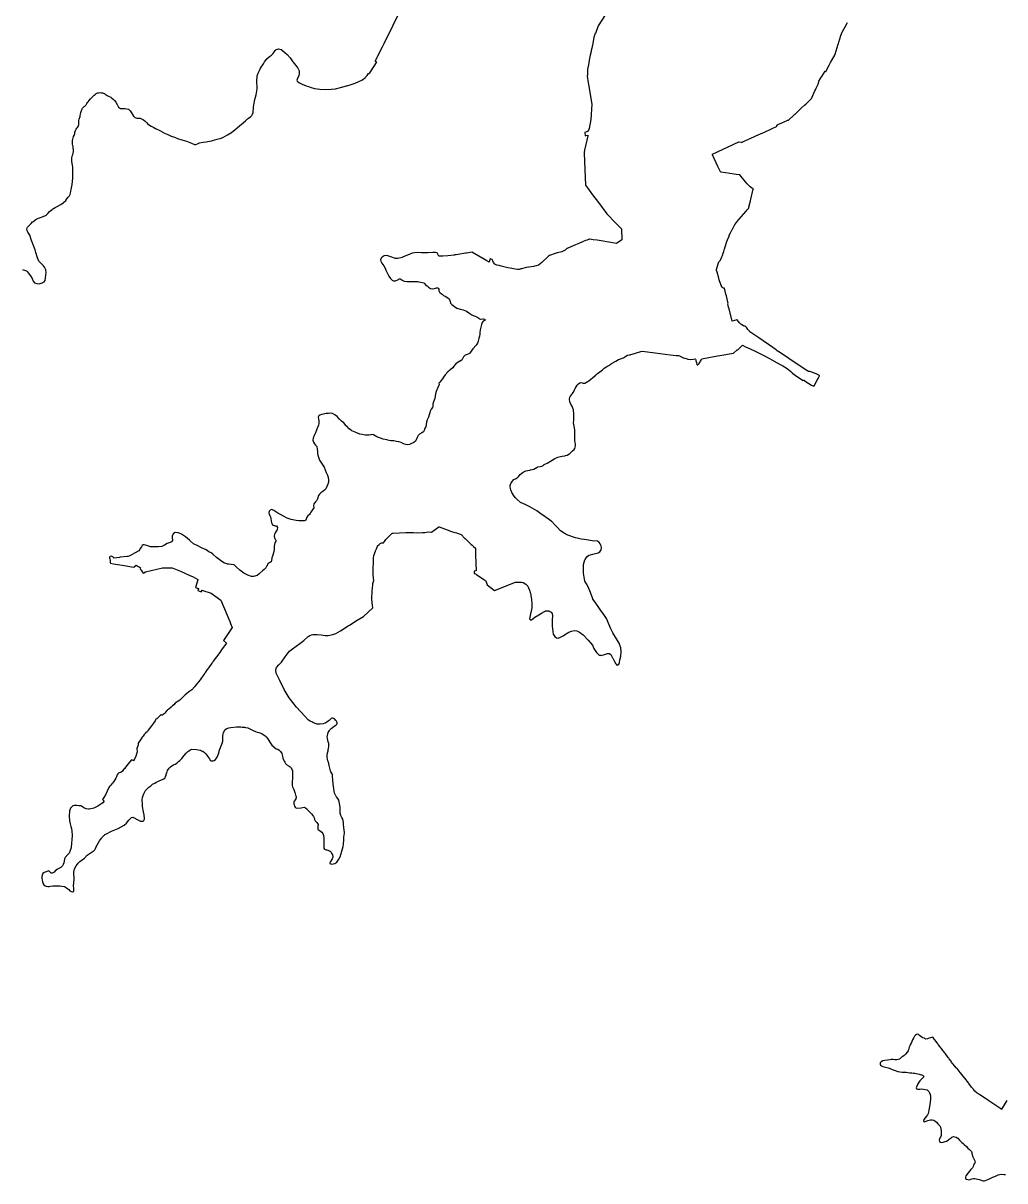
# Model space of a CAD drawing. Header units: inches. Extents: x 1341578 to 1502124, y 557203 to 748561.
# Drawn here: x 1475694 to 1479017, y 592799 to 596717 of the extents above; entities that cross this region are included whole.
import ezdxf

# ---------------------------------------------------------------- set-up
doc = ezdxf.new("R2010")
doc.units = ezdxf.units.IN
doc.header["$MEASUREMENT"] = 0
doc.layers.add('Zipcode', color=7, linetype='Continuous')

msp = doc.modelspace()

# ---------------------------------------------------------------- linework, layer by layer
at = {"layer": 'Zipcode'}
for points in [[(1475692.2, 595883.1), (1475694.6, 595882.5), (1475698.6, 595881.5), (1475701.8, 595880.3), (1475705.2, 595878.4), (1475707.4, 595876.4), (1475711.7, 595871.9), (1475719, 595861.5), (1475724.5, 595852.9), (1475728.6, 595843.8), (1475733, 595838.3), (1475740.6, 595835.7), (1475748.8, 595835), (1475759, 595837.9), (1475765.2, 595841.3), (1475768.8, 595846.1), (1475771.8, 595872.7), (1475770.4, 595881.8), (1475766, 595891.1), (1475762.9, 595895.8), (1475753, 595906.1), (1475747, 595912.1), (1475742.7, 595922.3), (1475737.5, 595941.4), (1475735.2, 595950), (1475722.2, 595981.1), (1475717.3, 595999.3), (1475709.9, 596010), (1475707.5, 596015.2), (1475706.7, 596020.3), (1475707.9, 596024.1), (1475709.1, 596026.7), (1475715.1, 596032.7), (1475721.5, 596039.4), (1475725.8, 596044.5), (1475726.7, 596045.1), (1475737.2, 596052.4), (1475740.8, 596054.3), (1475746.4, 596057), (1475749.6, 596058.5), (1475752.9, 596059.8), (1475758, 596061.6), (1475762.4, 596062.5), (1475769.7, 596065.9), (1475773.4, 596068.7), (1475778, 596073.1), (1475783.8, 596079.6), (1475787.5, 596082.6), (1475792, 596086.3), (1475794.8, 596088.6), (1475795.3, 596089.1), (1475796.7, 596090.2), (1475802.6, 596093.5), (1475807.2, 596096), (1475821.9, 596103.8), (1475829.2, 596109.2), (1475838.2, 596117.3), (1475842.5, 596122.4), (1475847.1, 596127.8), (1475850.4, 596132.1), (1475850.8, 596132.7), (1475853.1, 596137.4), (1475853.2, 596137.6), (1475853.3, 596137.9), (1475855.7, 596147.8), (1475856.1, 596149.9), (1475857, 596154), (1475859.9, 596171), (1475861.9, 596192.5), (1475862.4, 596200.4), (1475862.4, 596200.9), (1475862.3, 596205.6), (1475862.1, 596209.2), (1475862.4, 596222.7), (1475862.5, 596227.9), (1475862.6, 596230.2), (1475861.4, 596237), (1475859.2, 596249.1), (1475858.8, 596253), (1475858.8, 596256.5), (1475859.1, 596261.3), (1475859.7, 596265.3), (1475861.3, 596269.8), (1475862.4, 596272.9), (1475863.6, 596277.3), (1475864.3, 596282.5), (1475864.6, 596287.5), (1475863.7, 596294.7), (1475863, 596298.4), (1475862, 596303.3), (1475861.6, 596307.7), (1475861.7, 596312.2), (1475861.7, 596319.5), (1475863.5, 596328.8), (1475865, 596333), (1475866.7, 596336.9), (1475868.2, 596340.2), (1475869.1, 596343.9), (1475869.5, 596348.1), (1475871, 596353.5), (1475873.2, 596357.8), (1475875.8, 596361.3), (1475878.2, 596364.2), (1475880.1, 596367), (1475881.6, 596370.3), (1475882.3, 596373.5), (1475882.3, 596377.4), (1475882.2, 596380.4), (1475882.6, 596384.2), (1475882.9, 596388.1), (1475883.8, 596392.2), (1475886.9, 596400.9), (1475887.6, 596403.7), (1475888.3, 596409.8), (1475889.1, 596414.2), (1475890, 596418), (1475891.3, 596421.5), (1475892.5, 596424.1), (1475893.7, 596426.6), (1475895.6, 596429), (1475897.6, 596431.6), (1475900.5, 596434.5), (1475903.1, 596436.5), (1475905, 596437.9), (1475906.6, 596439.3), (1475907.6, 596441.3), (1475908.5, 596443.2), (1475909.8, 596445.7), (1475911.7, 596448.5), (1475913.8, 596451), (1475917.3, 596455.2), (1475922.1, 596460.9), (1475931.1, 596470.5), (1475934.9, 596473.3), (1475938.1, 596476.1), (1475941.1, 596478.5), (1475944, 596480.3), (1475946.5, 596481.1), (1475950.5, 596481.7), (1475954.9, 596481.9), (1475959.2, 596481.6), (1475962.4, 596480.8), (1475969, 596478.6), (1475972.3, 596476.8), (1475974.9, 596474.7), (1475978.1, 596472.2), (1475985.1, 596468.6), (1475990.4, 596466.7), (1475994.8, 596462.9), (1475999.2, 596459.6), (1476003.8, 596455.4), (1476007.5, 596449.2), (1476012.7, 596442.2), (1476017.3, 596433), (1476020.1, 596430.5), (1476023.3, 596428.6), (1476028.5, 596428), (1476038.1, 596427.7), (1476045, 596427), (1476050.8, 596425.7), (1476056.1, 596420.2), (1476060.6, 596413.7), (1476064, 596407.5), (1476068.2, 596401.8), (1476072.4, 596397.8), (1476079.2, 596396), (1476083.7, 596395.8), (1476089.9, 596395), (1476101, 596389.8), (1476107.4, 596385), (1476112.4, 596379.3), (1476116, 596375.6), (1476118.5, 596373.6), (1476127.4, 596368), (1476136.2, 596363.8), (1476142.6, 596360.3), (1476157.3, 596353.3), (1476172.3, 596345), (1476183.7, 596340.5), (1476195.7, 596335), (1476206.4, 596331), (1476216.3, 596327.2), (1476231.5, 596322.2), (1476247.3, 596317.9), (1476263.9, 596311.3), (1476274.5, 596306.3), (1476278.8, 596306.6), (1476284, 596309), (1476286.2, 596310.2), (1476290.7, 596311.7), (1476303.7, 596313.9), (1476314.2, 596315.7), (1476324.7, 596317.6), (1476332.3, 596318.9), (1476335.3, 596319.7), (1476350.4, 596323.9), (1476360.6, 596327.1), (1476370.4, 596330), (1476386.4, 596338.8), (1476399.7, 596347.4), (1476411.4, 596357.3), (1476426.4, 596370), (1476439.3, 596379.9), (1476447.5, 596387.7), (1476454, 596393.8), (1476456.4, 596395.5), (1476464.5, 596401.2), (1476468.1, 596404.9), (1476470.6, 596408.9), (1476472.5, 596415), (1476473, 596420.2), (1476473.3, 596426.9), (1476473.5, 596428.5), (1476474, 596433.1), (1476476.8, 596453.4), (1476478.2, 596458.4), (1476483, 596474.6), (1476486, 596495.1), (1476485.9, 596498.9), (1476485.2, 596519.6), (1476485.8, 596538.3), (1476489.5, 596548.1), (1476493.6, 596556.7), (1476497.4, 596564.9), (1476507.5, 596579.7), (1476511, 596586.1), (1476519.1, 596596.7), (1476528.5, 596604.1), (1476535.2, 596608.5), (1476540, 596613.9), (1476545, 596621.3), (1476547.4, 596624.3), (1476550.9, 596627.7), (1476551.5, 596627.9), (1476558.3, 596629.7), (1476559, 596629.7), (1476562.8, 596629.6), (1476567.5, 596627.8), (1476571.9, 596624.4), (1476587.5, 596611.2), (1476598, 596599.4), (1476605.2, 596589.5), (1476612, 596580.5), (1476617.4, 596573.6), (1476623.5, 596565.2), (1476627.9, 596555.9), (1476628.7, 596550.7), (1476628.7, 596546), (1476626.9, 596539.9), (1476622.9, 596530), (1476620.8, 596523.8), (1476621.6, 596520.8), (1476624.1, 596518.6), (1476629, 596515.3), (1476634.3, 596512.7), (1476639.1, 596510.4), (1476652.6, 596505.1), (1476659.6, 596502.4), (1476665.7, 596500), (1476679.8, 596495.7), (1476698.6, 596493.7), (1476717.2, 596493.1), (1476736.8, 596493.5), (1476751.6, 596495.3), (1476768.4, 596498.9), (1476788.6, 596505), (1476790.3, 596505.5), (1476800.6, 596508.5), (1476808.2, 596510.8), (1476818.3, 596513.8), (1476830.9, 596519.6), (1476840.6, 596524.2), (1476852.8, 596533.4), (1476853.4, 596534.3), (1476858.1, 596540.2), (1476862.3, 596545.2), (1476868, 596549.1), (1476872.3, 596555.5), (1476890.5, 596584.5), (1476890.8, 596585.1), (1476886.7, 596587.7), (1476886.1, 596588.1), (1476910.4, 596637.2), (1476915.9, 596648.5), (1476977.2, 596772.4)], [(1477665.5, 596746.1), (1477640.1, 596708), (1477631.3, 596682.5), (1477629.6, 596682.1), (1477628.9, 596679.2), (1477626.2, 596669.2), (1477622.3, 596648.6), (1477620, 596638.6), (1477618.6, 596632.5), (1477617, 596624.6), (1477616.2, 596621.1), (1477613.1, 596608.6), (1477610.4, 596592.2), (1477607.5, 596576.5), (1477604.9, 596561.9), (1477604.2, 596550.2), (1477604.4, 596543.7), (1477604.4, 596541.2), (1477604.4, 596541.1), (1477602.8, 596537.7), (1477606.9, 596515.3), (1477607.7, 596511.1), (1477618.4, 596448.5), (1477619.3, 596443), (1477616.1, 596391.5), (1477609.5, 596360.6), (1477607.6, 596355), (1477604, 596350.7), (1477602.6, 596349.6), (1477602.1, 596349.2), (1477601.3, 596348.9), (1477595.7, 596347.1), (1477596.2, 596336.2), (1477598.3, 596336.7), (1477605.5, 596338.2), (1477605.1, 596336.3), (1477594, 596287.1), (1477593.9, 596286.3), (1477593.3, 596279.9), (1477592.9, 596276.4), (1477597.8, 596169.3), (1477603.9, 596159.5), (1477621.4, 596136.4), (1477641.2, 596110), (1477670.1, 596071.4), (1477699.7, 596040.4), (1477719.1, 596020.5), (1477720.2, 595983.8), (1477702.2, 595971.3), (1477650.1, 595980.6), (1477637.2, 595982.3), (1477637, 595982.4), (1477623.4, 595984.1), (1477612.1, 595985.6), (1477610.4, 595985.8), (1477603.6, 595983.1), (1477598.1, 595981), (1477587.5, 595976.9), (1477574.7, 595971.4), (1477563.2, 595967.1), (1477547.5, 595960.1), (1477535.7, 595954.6), (1477534.6, 595954.1), (1477528.2, 595949), (1477517.7, 595943.2), (1477502.8, 595940.1), (1477501.2, 595939.8), (1477494.7, 595937.9), (1477475.4, 595930.6), (1477472, 595928), (1477449.8, 595907.3), (1477438.8, 595898.4), (1477430.4, 595896.1), (1477425.2, 595894.7), (1477422.3, 595893.9), (1477396.2, 595889.6), (1477381.2, 595886.1), (1477379.2, 595885.7), (1477376.5, 595884.3), (1477373.6, 595883.6), (1477367.5, 595883.6), (1477359.5, 595884.2), (1477342.9, 595887.6), (1477334.7, 595889.3), (1477321.5, 595891.9), (1477312, 595894.1), (1477305.3, 595897.2), (1477297, 595898.5), (1477291, 595901.9), (1477286.6, 595907.2), (1477283.8, 595913), (1477281.9, 595917), (1477281.9, 595917), (1477276, 595919.4), (1477274.8, 595919.9), (1477271.4, 595909.3), (1477271.1, 595908.1), (1477263.6, 595912.5), (1477257.6, 595916.1), (1477215.5, 595940.9), (1477214.3, 595941.7), (1477195.2, 595938.8), (1477191, 595938.2), (1477159.9, 595933.5), (1477154.2, 595932.6), (1477153, 595932.4), (1477132.1, 595929.1), (1477115.1, 595928.4), (1477101.7, 595928.7), (1477101.3, 595928.7), (1477098, 595934.7), (1477095.3, 595939.6), (1477089.3, 595940.8), (1477080.3, 595941.2), (1477063.6, 595940), (1477053.9, 595939.5), (1477042.5, 595939.4), (1477028.2, 595940.4), (1477018.7, 595939.9), (1477010.7, 595938.5), (1477001, 595934.5), (1476985.7, 595928.5), (1476978.6, 595924.9), (1476976.9, 595924.1), (1476962.7, 595921), (1476958.9, 595920.6), (1476954.9, 595920.2), (1476935.6, 595927.2), (1476925.6, 595931.2), (1476916.4, 595930), (1476909.8, 595925.4), (1476905.4, 595921.6), (1476903.9, 595916.2), (1476904.9, 595911.1), (1476908.5, 595905.3), (1476911.4, 595900.5), (1476914.8, 595895.6), (1476919.1, 595887.6), (1476922, 595880.8), (1476927, 595869.8), (1476932.1, 595861.1), (1476937.6, 595852.4), (1476942.7, 595847.4), (1476948.2, 595844.8), (1476954.6, 595845.3), (1476964.5, 595850), (1476964.6, 595850.1), (1476967.5, 595851.9), (1476970.8, 595851.2), (1476975.5, 595847.8), (1476976.9, 595846.8), (1476983.9, 595843.9), (1476993.8, 595842.9), (1477010.8, 595843), (1477029.2, 595842.3), (1477032.6, 595841.6), (1477039.8, 595840.2), (1477044.4, 595839.5), (1477050.3, 595838.3), (1477051.4, 595837), (1477053.4, 595834.6), (1477055.8, 595831.4), (1477061.2, 595827.5), (1477066.4, 595823.9), (1477073.4, 595818.8), (1477080.2, 595817.7), (1477086.6, 595819.4), (1477092.8, 595821.3), (1477096.5, 595820.8), (1477098.7, 595820.6), (1477098.9, 595820.6), (1477100.9, 595816.5), (1477101.2, 595814.9), (1477101.6, 595811.4), (1477103.5, 595806.1), (1477105.6, 595803.8), (1477112.1, 595800.4), (1477116.7, 595795.5), (1477124.5, 595791.9), (1477135.6, 595784.6), (1477137.3, 595781.7), (1477139, 595774.6), (1477140.6, 595769.8), (1477145.5, 595765.1), (1477153.7, 595757.8), (1477162.6, 595752.5), (1477173.5, 595749.2), (1477174.2, 595749), (1477183.7, 595746.8), (1477194.8, 595742.8), (1477205.7, 595734.6), (1477213.2, 595729.5), (1477217.5, 595727.5), (1477224.1, 595725.3), (1477230.1, 595723.1), (1477236.2, 595719.1), (1477238.5, 595716.2), (1477241.7, 595715.2), (1477243.1, 595715.4), (1477250.5, 595716.7), (1477252.1, 595716.4), (1477256.9, 595715.2), (1477258.2, 595712.7), (1477257.5, 595711.6), (1477251.4, 595707.9), (1477247.9, 595703.6), (1477245, 595697), (1477242.8, 595687.9), (1477241.1, 595679.1), (1477240, 595670.6), (1477240, 595665.3), (1477240, 595663.9), (1477238.6, 595658), (1477237.3, 595654), (1477236.3, 595650.7), (1477236.1, 595650.3), (1477233.9, 595641.1), (1477232.1, 595634.3), (1477227.2, 595627.6), (1477216.3, 595614.7), (1477210.5, 595607), (1477205.6, 595600.2), (1477204.6, 595599.5), (1477202.6, 595598.1), (1477197.1, 595596.2), (1477189.8, 595593.1), (1477184.6, 595588.2), (1477181.7, 595581.2), (1477180.2, 595579.3), (1477178.5, 595576.9), (1477173.3, 595573.4), (1477172.2, 595572.6), (1477166.1, 595569.7), (1477158.6, 595563.7), (1477151.1, 595554.5), (1477150.7, 595553.9), (1477148.9, 595550.8), (1477139.9, 595543.3), (1477137, 595541), (1477131.3, 595536.6), (1477122.5, 595526.9), (1477117, 595518.8), (1477113, 595513.4), (1477108.4, 595506.9), (1477104.3, 595502.3), (1477101.4, 595498.2), (1477102, 595494.5), (1477097.2, 595483.5), (1477091.8, 595470.8), (1477090, 595462.1), (1477089.1, 595454.2), (1477087.1, 595446.4), (1477082.9, 595436), (1477080.9, 595427.3), (1477080.9, 595420.9), (1477079.7, 595416.8), (1477075.5, 595411), (1477071.3, 595404.1), (1477070.3, 595398), (1477068.4, 595391.5), (1477065.7, 595383.9), (1477061.6, 595374.3), (1477059.6, 595366.7), (1477057.9, 595358.6), (1477057.1, 595351.2), (1477053.4, 595346), (1477051.2, 595338.5), (1477048.7, 595334.4), (1477043.4, 595331), (1477035.6, 595325.7), (1477030.8, 595321.1), (1477027.6, 595314.8), (1477024.6, 595307.1), (1477021.7, 595302), (1477016.6, 595297.6), (1477008.4, 595294.1), (1477001.3, 595291.2), (1476995.5, 595290.4), (1476989.2, 595290.7), (1476982.1, 595293.6), (1476973.2, 595297.4), (1476965.9, 595300.3), (1476957.4, 595301.6), (1476948.3, 595303), (1476940.3, 595303.6), (1476933.3, 595304.8), (1476925.5, 595306.5), (1476912.9, 595309), (1476891.8, 595316.9), (1476880.2, 595323.2), (1476874, 595324.9), (1476871.3, 595324.2), (1476865, 595323), (1476859.1, 595323), (1476851.7, 595323.1), (1476841.2, 595325.3), (1476833.2, 595326.3), (1476826.4, 595328.9), (1476823.1, 595330.2), (1476806.8, 595337.1), (1476805.6, 595338), (1476802, 595340.8), (1476797.5, 595344.2), (1476789.7, 595352.7), (1476787.8, 595354.7), (1476779.1, 595363.9), (1476771.4, 595369.5), (1476764.9, 595376.5), (1476756.9, 595385.6), (1476748.9, 595391.4), (1476741.5, 595395.6), (1476734.1, 595397), (1476727.9, 595396.3), (1476719.9, 595395.7), (1476710.4, 595393.6), (1476703.6, 595392.3), (1476698.7, 595390.5), (1476695.3, 595388), (1476692.9, 595383.9), (1476693.4, 595377.1), (1476694.6, 595371.6), (1476694.8, 595363.6), (1476694, 595356.5), (1476688.6, 595343.4), (1476683.9, 595330.9), (1476678.8, 595321.2), (1476675.8, 595312.9), (1476674.8, 595305.4), (1476676.5, 595299.1), (1476680.8, 595293.6), (1476684, 595288.7), (1476687.8, 595283.8), (1476689.5, 595275.4), (1476690.5, 595267.1), (1476690.2, 595260.5), (1476691.8, 595254.9), (1476694.2, 595248.4), (1476694.5, 595245), (1476696.9, 595237.7), (1476701.9, 595231.1), (1476708.2, 595221.5), (1476713.5, 595213.9), (1476716.1, 595205.4), (1476719.5, 595196.2), (1476723.8, 595186.7), (1476726.1, 595179.2), (1476727.3, 595171.6), (1476727.8, 595163.7), (1476725.3, 595156.7), (1476721.6, 595148.4), (1476718.3, 595140.9), (1476714.1, 595136.4), (1476709, 595132.5), (1476701.5, 595126.9), (1476696.9, 595123.3), (1476694.4, 595118.5), (1476690.5, 595107.6), (1476687.3, 595100.8), (1476683.6, 595097), (1476677.6, 595089.9), (1476676.8, 595083.2), (1476678.2, 595076.2), (1476672.9, 595068.7), (1476667.4, 595061.7), (1476665.5, 595057.6), (1476662.9, 595054.4), (1476657.3, 595049.8), (1476654.6, 595044.7), (1476652.6, 595037.9), (1476650.9, 595034.8), (1476647, 595032.9), (1476642.1, 595032.4), (1476636.1, 595032.4), (1476627.3, 595032.7), (1476618.4, 595033.8), (1476601.9, 595037.2), (1476588.1, 595041.9), (1476575.1, 595048), (1476565.1, 595054.1), (1476556.7, 595058.8), (1476543.2, 595068.2), (1476536.4, 595070.5), (1476530.6, 595069.3), (1476528.3, 595066.2), (1476527.3, 595064.4), (1476525.6, 595061.1), (1476526.6, 595054.5), (1476529.3, 595050.6), (1476531.4, 595046.2), (1476532.3, 595040.2), (1476534, 595031.4), (1476536.2, 595022.5), (1476539.1, 595018.1), (1476544.6, 595016.8), (1476546.6, 595016.3), (1476551.2, 595015.4), (1476555.5, 595009.8), (1476554.4, 595003.7), (1476554.2, 595002.3), (1476550.9, 594997.4), (1476547.4, 594992.2), (1476544.7, 594987), (1476543.5, 594981.2), (1476545.1, 594975.4), (1476548.5, 594968.6), (1476549.3, 594966.9), (1476549, 594963.1), (1476548, 594961.8), (1476545.8, 594958.7), (1476544.3, 594947.3), (1476543.3, 594935.7), (1476541.3, 594924), (1476539.6, 594916.8), (1476535.9, 594907.3), (1476535.5, 594905.1), (1476534.4, 594899.8), (1476533.4, 594894.3), (1476531.4, 594892.3), (1476527.9, 594890.8), (1476527.8, 594890.7), (1476524.2, 594889.5), (1476521.5, 594886.5), (1476519.6, 594880.7), (1476519.5, 594880.5), (1476515.2, 594874), (1476510, 594867.9), (1476504, 594862.9), (1476494.5, 594854.5), (1476493.3, 594853.6), (1476491.4, 594852.2), (1476485.7, 594848), (1476474.1, 594843.9), (1476466.7, 594844.2), (1476454.4, 594849), (1476441.1, 594855.4), (1476427.4, 594865.2), (1476415.1, 594876.8), (1476412.4, 594879.2), (1476408, 594883.2), (1476398.1, 594884.5), (1476390.7, 594885.8), (1476386.5, 594886.5), (1476373.9, 594890.6), (1476362.3, 594898.7), (1476349, 594908.6), (1476335.7, 594920.3), (1476330.2, 594924), (1476322.4, 594928.2), (1476313.7, 594934.5), (1476306.3, 594937.9), (1476297.8, 594941.8), (1476284.9, 594947.7), (1476271.1, 594955), (1476260.2, 594963.8), (1476256.7, 594966.7), (1476243.9, 594978.4), (1476230.4, 594988), (1476219.5, 594992.4), (1476208.6, 594992.9), (1476202.9, 594990.3), (1476199.1, 594982.3), (1476199, 594974), (1476199.5, 594967.9), (1476199.7, 594966), (1476196.8, 594962), (1476191.4, 594959.5), (1476182, 594955.7), (1476173, 594950.1), (1476163.7, 594946.3), (1476151.9, 594944.2), (1476139.9, 594944.5), (1476135.4, 594944.7), (1476128.9, 594944.8), (1476124.9, 594945), (1476116, 594947.7), (1476108.1, 594950.1), (1476104.1, 594951.4), (1476100.3, 594951), (1476097.1, 594949.3), (1476094.7, 594944.5), (1476090.7, 594938.6), (1476088.6, 594935.3), (1476085.7, 594930.8), (1476071.2, 594923), (1476055.8, 594914.6), (1476051.4, 594912.9), (1476048.5, 594912.1), (1476047.2, 594911.7), (1476046.5, 594911.6), (1476022.2, 594909.4), (1476019.8, 594909.1), (1476001.9, 594906.8), (1475998, 594910.3), (1475997.4, 594910.9), (1475991.8, 594912.7), (1475989.1, 594912.2), (1475986.9, 594909.3), (1475986.6, 594906.6), (1475987.3, 594903.9), (1475988.6, 594899.4), (1475988.5, 594893.6), (1475988.2, 594891.8), (1475989.7, 594889.7), (1476000.3, 594886.9), (1476035.9, 594881.9), (1476068, 594875.7), (1476070.2, 594877.3), (1476076.9, 594882.3), (1476078.2, 594881.6), (1476078.8, 594881.2), (1476081.6, 594879.7), (1476087.5, 594876.2), (1476091.9, 594874), (1476089.7, 594871.1), (1476091.5, 594868.3), (1476093.5, 594865.2), (1476099.3, 594856.2), (1476100.5, 594855.9), (1476103, 594857.2), (1476107.9, 594859.7), (1476166.3, 594873.4), (1476199, 594874), (1476226.8, 594861.8), (1476256, 594849), (1476269.2, 594843.1), (1476285.7, 594834.3), (1476285.2, 594832.6), (1476277, 594807.2), (1476277.8, 594807), (1476288, 594803.5), (1476287.6, 594802.4), (1476285.3, 594797.3), (1476285.9, 594797.1), (1476296.8, 594792), (1476297, 594791.9), (1476300.5, 594797.9), (1476300.5, 594797.9), (1476302.2, 594797.4), (1476331, 594788), (1476363.4, 594764.1), (1476393.3, 594691.4), (1476395.6, 594685.7), (1476401.3, 594671.8), (1476371.8, 594627.4), (1476382.6, 594618.1), (1476368.3, 594598.9), (1476363.7, 594592.7), (1476359.9, 594587.5), (1476337.8, 594557.7), (1476334.8, 594553.6), (1476333, 594551.1), (1476322.2, 594536.2), (1476317.3, 594529.4), (1476314.8, 594525.8), (1476311, 594520.4), (1476309.9, 594518.7), (1476309, 594517.6), (1476305.5, 594512.5), (1476303.1, 594509.1), (1476295.7, 594498.3), (1476292.9, 594494.2), (1476282.1, 594480.6), (1476277.7, 594475.5), (1476273.6, 594470.7), (1476264.9, 594460.6), (1476262, 594458.1), (1476261.9, 594458), (1476257.8, 594455.6), (1476257.1, 594455.1), (1476254.6, 594453.6), (1476247.1, 594447.6), (1476242.4, 594443.2), (1476233.9, 594434.6), (1476224, 594426.1), (1476216, 594420.4), (1476209.2, 594415.1), (1476204.3, 594410.3), (1476200.1, 594406.3), (1476195.5, 594402.2), (1476187.2, 594395.5), (1476183, 594392.8), (1476181.1, 594390.7), (1476179.9, 594389.4), (1476177.6, 594386.2), (1476174.3, 594381.6), (1476172, 594379.2), (1476168.5, 594376.7), (1476166.2, 594375.3), (1476163.9, 594375.1), (1476161.6, 594375.8), (1476160, 594376.2), (1476158.7, 594375.4), (1476153.2, 594369.5), (1476151.8, 594367.6), (1476147.3, 594363.1), (1476147.1, 594362.9), (1476145.4, 594362.3), (1476143.6, 594361.4), (1476142.1, 594359.3), (1476140.5, 594356.2), (1476135.8, 594348.1), (1476128.7, 594339), (1476120.3, 594328.6), (1476118.2, 594325.8), (1476117.4, 594324.1), (1476116.9, 594322.7), (1476116.4, 594321.7), (1476114.7, 594319.5), (1476108.5, 594314.4), (1476104.9, 594310.1), (1476104.2, 594309.2), (1476100.3, 594304.1), (1476097.5, 594300.5), (1476091.9, 594291.2), (1476086.2, 594283.2), (1476083.9, 594279.7), (1476083.4, 594276), (1476083.2, 594273.2), (1476082.4, 594271), (1476081, 594268.3), (1476079.3, 594262.1), (1476079, 594258.3), (1476079.7, 594254.5), (1476079.6, 594249.4), (1476079.4, 594248.8), (1476077.4, 594243), (1476073.9, 594232.5), (1476070.1, 594225), (1476068.9, 594221.9), (1476068.8, 594221.7), (1476068.4, 594220.9), (1476061.4, 594224.1), (1476060.8, 594224.3), (1476053.7, 594216.1), (1476041, 594198.6), (1476036.9, 594193.8), (1476034.3, 594190.9), (1476030.1, 594185.7), (1476024.5, 594181.4), (1476023.7, 594181.4), (1476023.3, 594181.3), (1476019.7, 594179.8), (1476017.3, 594178.7), (1476015.5, 594177.3), (1476014.7, 594176.3), (1476014.4, 594175.9), (1476012.8, 594173.4), (1476010.9, 594169.3), (1476009.6, 594165.9), (1476007.4, 594161.3), (1476001, 594150.4), (1476000.5, 594149.7), (1475996.9, 594145.1), (1475994.8, 594142.5), (1475990.4, 594137.5), (1475986.3, 594133.8), (1475984.2, 594130.3), (1475973.1, 594105.3), (1475967.3, 594095.7), (1475962.9, 594089.5), (1475968, 594083.5), (1475963.5, 594078.7), (1475947.2, 594067), (1475933.6, 594060.4), (1475928.5, 594058.7), (1475923.2, 594057.8), (1475917.1, 594057.3), (1475915.1, 594057.1), (1475907.1, 594057.6), (1475899.5, 594061.2), (1475896.2, 594063.5), (1475892, 594066.4), (1475889.1, 594067.7), (1475885.8, 594068.4), (1475882.8, 594068.6), (1475876.1, 594069.4), (1475866.9, 594069.3), (1475861.9, 594067.8), (1475854, 594060), (1475853, 594056.8), (1475851, 594050.7), (1475851, 594050.7), (1475849.5, 594033), (1475851.1, 594017.3), (1475852.9, 594006.8), (1475855.6, 593998.2), (1475857.5, 593991.4), (1475859.1, 593982.2), (1475860.3, 593969.1), (1475859.3, 593951.4), (1475858.3, 593942.9), (1475856.4, 593926.3), (1475853.6, 593916.4), (1475849.8, 593908.2), (1475845.6, 593903.4), (1475836.7, 593893), (1475834.4, 593888.2), (1475833.1, 593881.3), (1475832.1, 593875.2), (1475829.7, 593869.3), (1475827.1, 593864.8), (1475821.8, 593859.1), (1475815.4, 593855.4), (1475810.6, 593853.5), (1475809.4, 593853), (1475803.2, 593849.4), (1475799.2, 593843.6), (1475792.5, 593840.4), (1475788.9, 593840.7), (1475785.8, 593843.9), (1475781.3, 593847.8), (1475765.4, 593842.4), (1475760.9, 593838.5), (1475758.8, 593833.3), (1475757.7, 593828.1), (1475757.7, 593822.2), (1475758.4, 593817.1), (1475759.7, 593810.6), (1475761.7, 593804.4), (1475764.7, 593800.3), (1475769.1, 593796.8), (1475771.9, 593796), (1475777.5, 593795.1), (1475782.2, 593795.2), (1475787.1, 593796), (1475794.1, 593797), (1475818.4, 593797.1), (1475825.3, 593796), (1475833.7, 593794.7), (1475841.2, 593790.7), (1475845.7, 593787.4), (1475848.4, 593784.7), (1475852.5, 593780.3), (1475856.6, 593777.7), (1475860.7, 593776.5), (1475862.9, 593777.3), (1475864.4, 593778.4), (1475865.6, 593779.5), (1475865.9, 593783.3), (1475865.8, 593789.1), (1475864.8, 593796.5), (1475866.5, 593820.3), (1475866, 593844.1), (1475868.3, 593855.2), (1475874.1, 593865.4), (1475877, 593869.2), (1475878.3, 593870.8), (1475880.9, 593873.7), (1475885.9, 593879.4), (1475901.4, 593890.8), (1475911.4, 593900.7), (1475930.8, 593914.1), (1475933.6, 593916.1), (1475936.3, 593919.2), (1475939, 593923.3), (1475940.6, 593926.9), (1475942, 593930), (1475943.6, 593933.6), (1475952.3, 593950.1), (1475954.6, 593952.9), (1475956.7, 593955.7), (1475959.5, 593959), (1475961.1, 593960.9), (1475963.2, 593963.5), (1475965.4, 593965.8), (1475967.6, 593967.8), (1475969.3, 593969.1), (1475971.2, 593970.5), (1475973, 593971.6), (1475976.6, 593973.2), (1475992.8, 593982.8), (1476015.5, 593991), (1476036.4, 594003.1), (1476044.5, 594009.5), (1476052.4, 594019.3), (1476056.4, 594024.1), (1476057.1, 594024.9), (1476060.6, 594028.2), (1476065.9, 594029.4), (1476069.6, 594027.7), (1476074.4, 594025.5), (1476077, 594023.3), (1476079.6, 594021.3), (1476084.1, 594019), (1476091.2, 594016.4), (1476094.3, 594015.8), (1476097.6, 594015.8), (1476100.4, 594016.7), (1476103, 594018.4), (1476105, 594023.3), (1476105, 594025.2), (1476103.5, 594037.5), (1476101.1, 594048.2), (1476098.3, 594065.5), (1476097.6, 594076.7), (1476097.4, 594083.8), (1476097.5, 594089.5), (1476098.2, 594096.1), (1476100.2, 594102.8), (1476103.2, 594109.2), (1476106.1, 594115), (1476108.4, 594119.4), (1476114.5, 594126.1), (1476119.7, 594131.3), (1476126.5, 594136.3), (1476132.1, 594140.9), (1476139.4, 594144.7), (1476144.7, 594147.7), (1476150, 594150.2), (1476157, 594153.4), (1476165.8, 594157.5), (1476170.8, 594159.8), (1476174.4, 594163.3), (1476176.4, 594167), (1476177.8, 594170.8), (1476178.5, 594174.7), (1476180, 594180.7), (1476181.1, 594182.9), (1476183.3, 594187.5), (1476188.6, 594195.4), (1476192.9, 594199.7), (1476197.5, 594203.2), (1476203.2, 594206.5), (1476205.1, 594207.4), (1476208.9, 594209), (1476214, 594212.9), (1476220.5, 594217.9), (1476224.2, 594221.1), (1476227.7, 594224.7), (1476231.5, 594228.5), (1476239.5, 594238.8), (1476246.1, 594246), (1476248.3, 594248.6), (1476251.5, 594251.6), (1476255.1, 594254.6), (1476260.7, 594257.8), (1476264.5, 594259.3), (1476280.4, 594258.8), (1476286.8, 594257.7), (1476294.6, 594255.9), (1476298.2, 594254.5), (1476302.5, 594252.6), (1476308.4, 594248.8), (1476312.6, 594244.1), (1476318.6, 594236.5), (1476324.4, 594227), (1476325.6, 594225), (1476327.7, 594222.5), (1476330.6, 594220.7), (1476333.6, 594220.2), (1476337.2, 594220.7), (1476341.1, 594222), (1476345.2, 594225.2), (1476348.2, 594229.1), (1476350.8, 594232.9), (1476355.6, 594243.7), (1476357.5, 594251.2), (1476358.2, 594253.9), (1476367, 594276.6), (1476369.5, 594287.3), (1476369.9, 594292.3), (1476370.1, 594298.2), (1476370.2, 594304.4), (1476370.8, 594311.2), (1476372.1, 594316.1), (1476377.9, 594325.9), (1476383.8, 594329.6), (1476390.3, 594332.6), (1476397, 594333.3), (1476415.9, 594335.2), (1476430.5, 594335.2), (1476435.9, 594334.8), (1476443.5, 594334.4), (1476446.9, 594333.6), (1476454.2, 594331.7), (1476461.7, 594329.2), (1476466, 594326.5), (1476473.2, 594323.1), (1476481.1, 594319.4), (1476485.9, 594317.4), (1476491.8, 594316.1), (1476498.4, 594313.9), (1476502.8, 594311.3), (1476508.8, 594307.9), (1476513.3, 594304.7), (1476516.8, 594301.3), (1476521.9, 594294.5), (1476529, 594283.7), (1476535.9, 594273.9), (1476550.1, 594261.4), (1476555.7, 594259.3), (1476560.4, 594256.4), (1476565.2, 594251.9), (1476569.3, 594245), (1476571.7, 594235.8), (1476573.6, 594229.9), (1476577.1, 594219.3), (1476579.5, 594215.4), (1476582.6, 594211.3), (1476586.8, 594207.3), (1476594.8, 594201.8), (1476597.7, 594199.6), (1476601.1, 594196.4), (1476602.9, 594193.6), (1476604.7, 594190.2), (1476605.8, 594186.4), (1476606.2, 594179.1), (1476606.3, 594168.5), (1476606.2, 594164), (1476606.2, 594158.6), (1476605.2, 594151.3), (1476604.5, 594143.7), (1476604.8, 594137.3), (1476605.9, 594132.3), (1476607.7, 594128.4), (1476609.2, 594125.9), (1476611.2, 594120.1), (1476613.3, 594113), (1476616, 594104.2), (1476617.7, 594099.6), (1476618.3, 594096.6), (1476617.4, 594093.4), (1476616.6, 594091.2), (1476612.3, 594084.8), (1476610.9, 594082.4), (1476610.2, 594078.9), (1476610.3, 594074.7), (1476611.1, 594071.3), (1476612.7, 594067.3), (1476614.9, 594064.1), (1476617.3, 594061.8), (1476620.4, 594060.7), (1476635.5, 594061.2), (1476645.6, 594063.3), (1476648, 594062.6), (1476650.2, 594061.4), (1476655.3, 594057.2), (1476657, 594054.4), (1476659.6, 594051.2), (1476666.8, 594044), (1476670.8, 594040), (1476673.9, 594036.2), (1476676.8, 594032), (1476678.8, 594027.8), (1476680.7, 594021.5), (1476683, 594016.9), (1476688.5, 594011.2), (1476690.9, 594008.2), (1476692.3, 594004.8), (1476692.7, 594002.2), (1476692.1, 593999), (1476691.2, 593995.4), (1476691.1, 593992.1), (1476691.6, 593989), (1476693, 593987), (1476695.6, 593985.4), (1476700.3, 593982.4), (1476704.8, 593979.2), (1476708.3, 593974.8), (1476711, 593967.7), (1476712.4, 593959.4), (1476711.7, 593940), (1476711.8, 593930.6), (1476712.1, 593924.4), (1476713.8, 593921.6), (1476716.5, 593919.7), (1476719.4, 593919.1), (1476722.1, 593918.7), (1476730.6, 593915.4), (1476732.3, 593915.1), (1476732.9, 593914.5), (1476734, 593913.8), (1476736.4, 593910.8), (1476739.5, 593905.7), (1476741.3, 593901.9), (1476742.5, 593896.9), (1476742.2, 593894.1), (1476741.7, 593891.3), (1476740, 593888.2), (1476736.5, 593883.5), (1476734.1, 593879.6), (1476731.9, 593874.7), (1476732.5, 593872.5), (1476738.8, 593870.9), (1476743.3, 593871.8), (1476747.8, 593873), (1476748.6, 593873.1), (1476752.2, 593875), (1476755.9, 593877.6), (1476763.1, 593887.8), (1476767, 593894.9), (1476770.5, 593907.2), (1476772.6, 593914.8), (1476774.9, 593922.4), (1476776.8, 593930), (1476778.4, 593939.2), (1476779.9, 593950.5), (1476779.9, 593961.8), (1476780.7, 593968.7), (1476781.3, 593975.9), (1476780.5, 593987.9), (1476779.9, 593992.9), (1476779.7, 593994.7), (1476778.4, 594005.8), (1476778.1, 594011.6), (1476777.2, 594017.6), (1476775.7, 594022.5), (1476772.6, 594028.1), (1476769.6, 594035.5), (1476767.7, 594043.5), (1476767, 594051.6), (1476766.8, 594063.6), (1476765, 594075.5), (1476762.4, 594087.2), (1476759.2, 594092.9), (1476754.5, 594098.5), (1476753.4, 594100.4), (1476753.1, 594100.8), (1476752.4, 594102), (1476751.4, 594103.6), (1476748, 594111.1), (1476746.7, 594117.4), (1476745.9, 594126.7), (1476743.7, 594141.8), (1476742, 594155.8), (1476741.9, 594159.9), (1476741.6, 594163.8), (1476741.4, 594169), (1476740.9, 594173.1), (1476739.6, 594176), (1476736.1, 594183.3), (1476734.5, 594186.5), (1476730.2, 594204.4), (1476728.8, 594210.2), (1476727.4, 594215.4), (1476725.7, 594220.4), (1476724.1, 594226.2), (1476723.3, 594232.8), (1476723.4, 594239.3), (1476724.3, 594247.2), (1476726.2, 594254), (1476727, 594258.9), (1476727.4, 594261.7), (1476729.1, 594269.2), (1476729.3, 594273.6), (1476728.7, 594279.5), (1476727, 594284.5), (1476725, 594290.8), (1476724.1, 594296), (1476723.7, 594300.3), (1476724.1, 594306.2), (1476725, 594310.8), (1476727.1, 594315.7), (1476728.8, 594319.4), (1476730.7, 594322.7), (1476732.6, 594325.4), (1476736.8, 594329.7), (1476741, 594333.2), (1476747.3, 594337.7), (1476753, 594341.6), (1476755.9, 594344.7), (1476757.3, 594347.5), (1476756.6, 594350.6), (1476754.3, 594354.1), (1476751.7, 594357.6), (1476748.9, 594361.1), (1476745, 594364.1), (1476741.8, 594365.1), (1476739, 594364.5), (1476736.9, 594363.2), (1476733.8, 594360.3), (1476730.5, 594356.9), (1476726.8, 594354.1), (1476722.1, 594351), (1476718.3, 594348.9), (1476716.8, 594348.2), (1476714.8, 594347.3), (1476709.2, 594346), (1476699.4, 594344.5), (1476696.6, 594344.6), (1476688.9, 594345), (1476682.9, 594347.1), (1476675.1, 594350.2), (1476671.2, 594351.9), (1476665.2, 594354.4), (1476660.5, 594357.7), (1476658.1, 594360.4), (1476647.2, 594371.2), (1476619.2, 594402.1), (1476594.9, 594433.4), (1476577.8, 594461.6), (1476562.7, 594492.2), (1476550.7, 594517), (1476549.4, 594527.5), (1476550.4, 594533), (1476551.7, 594536.7), (1476560.1, 594545.8), (1476568.3, 594554.8), (1476581.1, 594572.4), (1476584, 594576.4), (1476584.5, 594577.1), (1476587.7, 594581.4), (1476595.8, 594591.7), (1476606.3, 594599.9), (1476618.6, 594608.4), (1476630.8, 594617.7), (1476643.7, 594627.2), (1476659.3, 594640.9), (1476664.1, 594644.4), (1476669.6, 594646.6), (1476674.6, 594648.1), (1476689.6, 594648.2), (1476702.9, 594646.5), (1476709.6, 594645.7), (1476716.5, 594644.8), (1476721.4, 594644.5), (1476721.5, 594644.5), (1476721.5, 594644.5), (1476726.7, 594644.2), (1476742.4, 594647.6), (1476752.9, 594651.1), (1476767.9, 594660), (1476794.5, 594677.2), (1476798.5, 594679.8), (1476824.9, 594696.6), (1476845.7, 594708.6), (1476846.6, 594709.4), (1476877.3, 594738.4), (1476877.9, 594739), (1476877.1, 594746.1), (1476874.4, 594767.9), (1476875.3, 594796.5), (1476876.3, 594803.9), (1476877.9, 594817.2), (1476878.2, 594819.4), (1476878.3, 594820.3), (1476880.9, 594830.9), (1476880.2, 594839.1), (1476879.4, 594850.5), (1476878.7, 594863.1), (1476879.6, 594899.5), (1476879.8, 594901.7), (1476880.4, 594906.4), (1476881.4, 594915.3), (1476886.5, 594929.5), (1476887.3, 594931.4), (1476889.7, 594937.6), (1476892, 594943.2), (1476894.1, 594947.7), (1476898.8, 594952.8), (1476902.1, 594955.8), (1476906.7, 594958.1), (1476914.3, 594958), (1476917.2, 594962.7), (1476922, 594969.7), (1476928.6, 594976.5), (1476934.2, 594982.2), (1476939.5, 594988.1), (1476941.9, 594989.4), (1476942.1, 594989.5), (1476942.4, 594989.7), (1476944.7, 594991), (1476947.1, 594991.4), (1476989.8, 594993.2), (1477015.4, 594992.8), (1477029.3, 594992.6), (1477046.3, 594992.8), (1477053.7, 594992.9), (1477064.8, 594995.6), (1477075.9, 594994.3), (1477101, 595012.9), (1477102.2, 595012.5), (1477128.9, 595001.8), (1477143.8, 594997.1), (1477155.4, 594993.3), (1477161.1, 594991.5), (1477176.5, 594986.6), (1477189.4, 594973.4), (1477190.2, 594972.6), (1477209.8, 594953.6), (1477213.7, 594950.3), (1477215.8, 594948.6), (1477218.7, 594946.1), (1477225.1, 594940.7), (1477225.8, 594916.7), (1477227.4, 594863.3), (1477225.3, 594863), (1477221.2, 594862.3), (1477221, 594854.5), (1477225.7, 594853), (1477227.4, 594852.5), (1477227.6, 594851.1), (1477228.2, 594850.7), (1477253.5, 594834.5), (1477260.1, 594830.1), (1477260.3, 594829.6), (1477264.3, 594816.3), (1477289.4, 594797.3), (1477355.4, 594823.3), (1477357.1, 594823.8), (1477360.4, 594825), (1477362.1, 594825), (1477368.4, 594825), (1477377, 594825.5), (1477381, 594825.3), (1477386.3, 594824), (1477395.1, 594818.4), (1477398.7, 594815.1), (1477401.8, 594812.4), (1477402.3, 594811.1), (1477406.6, 594800.7), (1477406.7, 594800.5), (1477406.8, 594800.2), (1477407.8, 594797.7), (1477408.8, 594794.8), (1477410.3, 594790.3), (1477411.2, 594787.6), (1477412.3, 594781.4), (1477412.7, 594778.8), (1477414.6, 594767.6), (1477416.3, 594751.5), (1477415.7, 594738.2), (1477414.6, 594733), (1477411.4, 594718.4), (1477408.5, 594701), (1477412.2, 594697), (1477414.5, 594698), (1477419.9, 594701.8), (1477425.8, 594706.1), (1477439.1, 594714.5), (1477448.5, 594720.5), (1477458.8, 594725.7), (1477462.6, 594727.6), (1477472.9, 594728.3), (1477474.8, 594727.2), (1477481, 594723.7), (1477484.7, 594719.3), (1477485.7, 594710.6), (1477484.7, 594697.6), (1477484.5, 594676.2), (1477486.8, 594658.3), (1477486.9, 594657.8), (1477488.6, 594648.8), (1477493.9, 594641.4), (1477499.6, 594636.8), (1477505, 594636.1), (1477513.3, 594638.5), (1477521.6, 594644), (1477526.4, 594647.2), (1477541.1, 594655.9), (1477550.1, 594659.7), (1477560.8, 594661.4), (1477567.8, 594660.4), (1477577.8, 594656.1), (1477589.9, 594647.1), (1477607, 594628.7), (1477621.1, 594611.7), (1477626.2, 594600.4), (1477634.9, 594587.3), (1477643.6, 594578.3), (1477647.9, 594577.7), (1477650.3, 594577.4), (1477661.4, 594580.4), (1477672.1, 594583.1), (1477677.7, 594583.1), (1477683.4, 594580.5), (1477689.3, 594568.5), (1477689.8, 594567.4), (1477695.5, 594557.1), (1477700.1, 594548.7), (1477700.9, 594547.1), (1477704.3, 594543.1), (1477707, 594545.1), (1477710, 594548.1), (1477712.3, 594553.5), (1477714.2, 594561.9), (1477716.9, 594574.2), (1477717.9, 594589.9), (1477717.5, 594602.7), (1477711.4, 594618.7), (1477702.7, 594633.4), (1477690.6, 594653.7), (1477682.5, 594669.8), (1477677.8, 594681.1), (1477669, 594702.5), (1477661.9, 594712.5), (1477649.5, 594729.5), (1477642.5, 594739.5), (1477630.4, 594756.9), (1477622.6, 594767.4), (1477622, 594768.2), (1477614.9, 594790.6), (1477606.8, 594809.7), (1477600.7, 594819.5), (1477595.4, 594828), (1477590.3, 594855.8), (1477590.3, 594857.2), (1477591.2, 594885.2), (1477595.7, 594900.9), (1477596.1, 594902.3), (1477602.1, 594911.3), (1477609.1, 594916.7), (1477614.2, 594918.1), (1477622.8, 594920.4), (1477640.2, 594923.8), (1477645.9, 594927.2), (1477650.9, 594934.2), (1477652.2, 594940.9), (1477650.8, 594948.3), (1477647.5, 594954.9), (1477643.4, 594959.6), (1477637.8, 594963.3), (1477620, 594965.2), (1477613.7, 594966), (1477607.3, 594966.9), (1477593.8, 594969), (1477582.9, 594970.8), (1477569.8, 594973.9), (1477563.5, 594975.4), (1477560.1, 594976.6), (1477538, 594984.4), (1477528.3, 594988.7), (1477512.6, 594999.3), (1477501.5, 595010.7), (1477493.4, 595019.3), (1477483.4, 595030), (1477483, 595030.4), (1477475.3, 595036.3), (1477463.9, 595044.3), (1477459.4, 595047.5), (1477450.8, 595053.3), (1477432.4, 595066.3), (1477409, 595079.6), (1477393.2, 595087.9), (1477378.1, 595095.2), (1477364.7, 595105.6), (1477360.2, 595110.7), (1477355.7, 595115.9), (1477348.6, 595128.3), (1477345.4, 595138), (1477344.2, 595141.6), (1477342.5, 595149), (1477342.9, 595152.7), (1477343.2, 595155.7), (1477345.5, 595161.4), (1477350.2, 595167.4), (1477355.5, 595172.1), (1477363.2, 595176.1), (1477368.1, 595180.8), (1477371.8, 595184.2), (1477376.5, 595189.9), (1477386.2, 595196.9), (1477395.9, 595201.7), (1477409.2, 595204.6), (1477411.7, 595205.2), (1477422.4, 595207.1), (1477428.4, 595210.6), (1477428.9, 595211.1), (1477434.2, 595214.4), (1477436.5, 595215), (1477443.8, 595216.7), (1477450.2, 595218.2), (1477454.2, 595220.4), (1477454.2, 595220.4), (1477457.3, 595223.3), (1477467.5, 595228.1), (1477484.7, 595237.6), (1477494.2, 595243.3), (1477503.6, 595248.1), (1477512.6, 595250), (1477519.1, 595251.4), (1477528.1, 595252.9), (1477529.5, 595253.4), (1477535, 595255.4), (1477544.2, 595261), (1477547.4, 595264.3), (1477553.1, 595269.7), (1477558.8, 595273.9), (1477561.8, 595277.8), (1477563.9, 595286), (1477563.9, 595287.1), (1477563.9, 595290.6), (1477563, 595297.8), (1477561.8, 595304.5), (1477561.8, 595312.7), (1477561.8, 595320.9), (1477561.8, 595329.4), (1477561.8, 595330.6), (1477561.1, 595339), (1477559.9, 595347.3), (1477558.7, 595353), (1477557.5, 595363.9), (1477557.6, 595372.9), (1477558.6, 595384.3), (1477558.5, 595394), (1477557.3, 595408.2), (1477553.8, 595417.7), (1477553.2, 595418.6), (1477548.2, 595427), (1477544.7, 595435.4), (1477543.2, 595444.3), (1477544.3, 595450.8), (1477546.2, 595453.5), (1477551, 595460.3), (1477552.4, 595462.2), (1477556.5, 595467.7), (1477560.5, 595475.9), (1477562.5, 595481.1), (1477565.6, 595486.1), (1477565.7, 595486.3), (1477569.6, 595492), (1477573.9, 595496.2), (1477578.1, 595500.2), (1477581.6, 595500.9), (1477586.8, 595499.9), (1477590, 595498.6), (1477591.2, 595498.1), (1477594.8, 595498.6), (1477608.5, 595507), (1477627.9, 595522.4), (1477632.1, 595525.9), (1477632.7, 595526.5), (1477634.4, 595528.1), (1477638.2, 595531.7), (1477645.6, 595537.1), (1477654.6, 595544.3), (1477660.9, 595549), (1477669.9, 595555.4), (1477678.6, 595559.4), (1477681.5, 595561.6), (1477683.9, 595563.6), (1477685.4, 595564.8), (1477700.3, 595573.2), (1477709.5, 595578.2), (1477710, 595578.4), (1477719.6, 595581.9), (1477722.2, 595582.8), (1477726, 595584.7), (1477729.6, 595586.8), (1477730.9, 595587.6), (1477733.9, 595590.5), (1477739.9, 595593.4), (1477744.9, 595594.2), (1477749.2, 595594.4), (1477751.4, 595595.1), (1477763.2, 595599), (1477784.8, 595606.1), (1477789.2, 595607.1), (1477833, 595601.4), (1477866.9, 595596.9), (1477884.2, 595594.9), (1477904.5, 595592.6), (1477911, 595591.8), (1477912, 595591.7), (1477915.4, 595590.6), (1477920.5, 595589.1), (1477922.3, 595587.8), (1477923.7, 595587), (1477927.6, 595584.9), (1477929.5, 595583.9), (1477941.2, 595580.9), (1477943.6, 595580.3), (1477953.8, 595578.5), (1477962.8, 595579.5), (1477968.2, 595580.5), (1477970.2, 595579.4), (1477970.6, 595577.2), (1477971.2, 595573.9), (1477972.9, 595568.8), (1477974.1, 595562.2), (1477975.3, 595560.5), (1477978.3, 595560.5), (1477980.3, 595562.5), (1477981.9, 595565.7), (1477985.3, 595571.1), (1477986.5, 595573.1), (1477989.7, 595578.3), (1477991.6, 595581.1), (1478044.5, 595591.1), (1478051.9, 595592.4), (1478052.2, 595592.5), (1478098, 595599.8), (1478110.7, 595611.3), (1478112.9, 595611.8), (1478116.5, 595615.3), (1478128.9, 595627.5), (1478141.3, 595621), (1478150.2, 595616.9), (1478176, 595604.3), (1478180.8, 595601.9), (1478200.9, 595592), (1478220.8, 595581.7), (1478228.2, 595577.8), (1478246.6, 595567.9), (1478256.2, 595562.2), (1478265.1, 595557.6), (1478279.8, 595548.4), (1478286.3, 595543.6), (1478292.9, 595538.6), (1478295.9, 595534.2), (1478296.4, 595533.4), (1478296.7, 595533.1), (1478297.8, 595531.9), (1478311.2, 595522.4), (1478334, 595507.4), (1478335.4, 595509.5), (1478345, 595503.5), (1478362.9, 595492.3), (1478370.5, 595488), (1478371.1, 595489.2), (1478382, 595509.3), (1478384.6, 595514.1), (1478386.9, 595518.7), (1478389.4, 595523.7), (1478389.9, 595524.8), (1478380.2, 595528.8), (1478372.2, 595532.1), (1478357.4, 595538.3), (1478352.6, 595538.6), (1478346.2, 595541.6), (1478331, 595551.2), (1478286.1, 595582.2), (1478257.6, 595600.8), (1478246.7, 595607.8), (1478242.7, 595611), (1478231.9, 595619.7), (1478184.5, 595652), (1478153.8, 595672.1), (1478154.1, 595673), (1478154.3, 595673.8), (1478150, 595677.3), (1478146.6, 595680.3), (1478143.9, 595685.8), (1478140.4, 595689.8), (1478136.4, 595691.3), (1478135.2, 595691.7), (1478135.1, 595691.8), (1478131.9, 595693.1), (1478127.2, 595696.1), (1478123.5, 595698.2), (1478123.5, 595698.3), (1478118.5, 595703.1), (1478110, 595713.7), (1478109.9, 595713.8), (1478109.3, 595713.5), (1478093.9, 595708), (1478083.5, 595749.8), (1478082.1, 595755.5), (1478079.3, 595767), (1478080.8, 595768.9), (1478079.8, 595772.7), (1478074.4, 595794.5), (1478073, 595800.2), (1478068.1, 595820), (1478067, 595820.1), (1478064.7, 595820.1), (1478061.9, 595821.3), (1478059.6, 595823.1), (1478056.5, 595829), (1478050.4, 595848.8), (1478048.7, 595854.3), (1478042.7, 595874.1), (1478041.3, 595879.6), (1478041.3, 595883.6), (1478046.6, 595902), (1478049.4, 595909.1), (1478052.4, 595913.2), (1478054.7, 595915.1), (1478058.9, 595925.8), (1478060.9, 595930.8), (1478063.5, 595938.4), (1478065.4, 595944.1), (1478065.9, 595945.4), (1478067, 595949.9), (1478067.5, 595951.9), (1478069.8, 595959.8), (1478076, 595977.9), (1478078.3, 595983.5), (1478083.3, 595995.7), (1478083.4, 595995.9), (1478083.9, 595997.1), (1478083.7, 595998.2), (1478083.4, 595999.1), (1478088.1, 596007.8), (1478093.9, 596018.7), (1478094.6, 596020), (1478097.2, 596024.6), (1478100.8, 596031), (1478103.4, 596035.5), (1478108.1, 596042.1), (1478111.5, 596046.7), (1478114.9, 596050.9), (1478115, 596051), (1478116.4, 596052.6), (1478141.7, 596081.2), (1478145, 596084.9), (1478149.4, 596089.8), (1478155.7, 596115.5), (1478157.1, 596121.4), (1478165.4, 596155.1), (1478165.9, 596156.9), (1478159.2, 596159.7), (1478154.6, 596163.2), (1478152.1, 596165.6), (1478148.1, 596169.4), (1478144.9, 596173.1), (1478138.7, 596180.4), (1478119.4, 596203.8), (1478107.3, 596205.4), (1478101.3, 596206.2), (1478057.2, 596212.3), (1478054.3, 596213.4), (1478045.9, 596231.4), (1478027.2, 596271.4), (1478027.5, 596272.6), (1478027.5, 596272.6), (1478027.7, 596273.2), (1478116, 596315.5), (1478124.4, 596313.8), (1478125.2, 596313.6), (1478138.8, 596319.6), (1478144.2, 596322), (1478159.5, 596328.6), (1478167.5, 596332.8), (1478174.3, 596335.2), (1478197.5, 596345.7), (1478203.3, 596348.4), (1478226.6, 596359), (1478246.8, 596368.2), (1478245.3, 596372.4), (1478248.6, 596373.9), (1478254.7, 596376.7), (1478279.7, 596388), (1478281.5, 596388.4), (1478282.1, 596388.4), (1478284.5, 596388.3), (1478303, 596405.5), (1478306.3, 596408.6), (1478307.2, 596409.5), (1478322.1, 596423.3), (1478322.2, 596423.4), (1478329, 596430), (1478338.4, 596439), (1478343, 596443.4), (1478362.9, 596462.6), (1478364.2, 596464.9), (1478374.1, 596487.9), (1478376.7, 596494), (1478378, 596497), (1478384.6, 596510.5), (1478387.8, 596517), (1478387.6, 596517.3), (1478386.3, 596519), (1478394.2, 596531.5), (1478397, 596536.1), (1478408.4, 596554.2), (1478410.6, 596552.9), (1478412.2, 596555.8), (1478422.3, 596574.6), (1478427.3, 596583.9), (1478430.4, 596589.7), (1478442.2, 596611.5), (1478442.2, 596611.6), (1478452.9, 596646.3), (1478453.5, 596648.2), (1478454.8, 596652.7), (1478458.2, 596664.1), (1478461.7, 596675.8), (1478466.2, 596686.9), (1478467.2, 596688.6), (1478476.5, 596704.2), (1478484.2, 596719.4)], [(1479023.4, 593070.4), (1479006, 593040.9), (1479005.7, 593040.5), (1479005.5, 593040.6), (1479003.5, 593042), (1479003, 593042.3), (1478979.3, 593058.4), (1478976.5, 593060.2), (1478962.6, 593069.6), (1478954.5, 593075.2), (1478951.7, 593077.1), (1478932.6, 593090.3), (1478929.4, 593092.2), (1478927, 593093.6), (1478923, 593096), (1478915.7, 593102.6), (1478911.1, 593108.2), (1478909.4, 593110.3), (1478904.4, 593116.3), (1478895.4, 593128.1), (1478895.1, 593128.4), (1478893.4, 593130.6), (1478881.2, 593146.2), (1478880, 593147.8), (1478871.4, 593158.7), (1478867.1, 593164), (1478865.7, 593165.8), (1478855.5, 593178.5), (1478854.4, 593179.4), (1478852.7, 593181), (1478841.6, 593193.5), (1478840.3, 593195.4), (1478839.1, 593197.1), (1478836.9, 593200.3), (1478835.2, 593204), (1478829, 593212), (1478827.8, 593213.6), (1478826.6, 593215.2), (1478815.4, 593229.9), (1478813.8, 593232), (1478807.4, 593240.5), (1478802, 593247), (1478800.5, 593248.9), (1478796.6, 593253.5), (1478792.2, 593259.5), (1478791.7, 593260.2), (1478790.3, 593262.1), (1478784.5, 593269.9), (1478779.8, 593276.1), (1478778, 593278.5), (1478774.2, 593283.5), (1478774.1, 593283.6), (1478773, 593285), (1478757.8, 593280.4), (1478754.8, 593279.6), (1478748.6, 593277.8), (1478747.5, 593279.3), (1478747, 593280), (1478744.5, 593282), (1478739.6, 593282.8), (1478736.7, 593284), (1478732.9, 593287), (1478728.5, 593291.2), (1478724.8, 593294), (1478721.4, 593295), (1478717.8, 593294.5), (1478714.8, 593292.4), (1478712.3, 593289.7), (1478711.1, 593288.2), (1478709.8, 593286.4), (1478707.2, 593281.3), (1478704.4, 593275.7), (1478702, 593270.6), (1478700.6, 593267.5), (1478697.3, 593261), (1478695.2, 593256.1), (1478693.6, 593251.2), (1478692.3, 593246.6), (1478691, 593242.4), (1478689.4, 593238.7), (1478687.3, 593234.9), (1478680.9, 593227.3), (1478679.1, 593225.9), (1478675.9, 593223.3), (1478671.6, 593220.2), (1478667.4, 593217.2), (1478663.9, 593214.5), (1478659.8, 593211.1), (1478656, 593209.2), (1478651.2, 593208.3), (1478645, 593208.8), (1478638.4, 593209), (1478632.5, 593209.1), (1478627.2, 593208.6), (1478619.6, 593207.4), (1478610.7, 593205.9), (1478604.1, 593204.6), (1478598.3, 593201.8), (1478594.6, 593198.4), (1478594.4, 593193.8), (1478596, 593190.4), (1478599.3, 593187.8), (1478604.5, 593185.4), (1478612.8, 593183.1), (1478622.1, 593180.9), (1478628.8, 593178.7), (1478636.1, 593175.9), (1478642.4, 593173.3), (1478654.9, 593168.7), (1478661.9, 593167.4), (1478669.9, 593166.9), (1478676.1, 593166.9), (1478682.9, 593166.8), (1478688.9, 593166), (1478695.5, 593164.8), (1478701.9, 593163.8), (1478707.3, 593163.4), (1478712.7, 593163.3), (1478726.7, 593159.4), (1478730.3, 593158.9), (1478734.9, 593158), (1478738.5, 593156.6), (1478741, 593154.6), (1478742.4, 593151), (1478736.1, 593144.4), (1478729.3, 593137.2), (1478724.5, 593130.8), (1478721.2, 593124.7), (1478719, 593118.9), (1478716.8, 593113.9), (1478717.8, 593110.5), (1478722.1, 593109.5), (1478728.9, 593109.2), (1478735.2, 593110.3), (1478753.5, 593106.7), (1478756.8, 593104.5), (1478759.8, 593100.7), (1478761.7, 593096.4), (1478763.6, 593091.1), (1478764.9, 593085.1), (1478765.3, 593078.7), (1478764.9, 593073.7), (1478763.1, 593057.7), (1478759.6, 593038.4), (1478758.4, 593031.3), (1478757.3, 593026.6), (1478755, 593021.8), (1478751.7, 593017.6), (1478746.9, 593012.1), (1478742.6, 593006.4), (1478741.2, 593000.7), (1478744, 592998.6), (1478750.5, 593000.7), (1478756.3, 593003.3), (1478764.8, 593005.5), (1478771, 593005.2), (1478776.3, 593004.1), (1478780.3, 593002.1), (1478785.5, 592997.7), (1478789.9, 592992.1), (1478796.7, 592985), (1478799.6, 592980.1), (1478800.8, 592974.3), (1478801.6, 592967.3), (1478801.9, 592959.9), (1478800.9, 592952.1), (1478798.6, 592947.1), (1478796.2, 592941.9), (1478794.9, 592937), (1478795.6, 592931.8), (1478798.9, 592929.7), (1478803.3, 592928.6), (1478808.3, 592929.3), (1478815.1, 592931.5), (1478819.2, 592933.5), (1478824.8, 592936.9), (1478828.9, 592939.9), (1478831.5, 592941.9), (1478834.9, 592944.5), (1478837.4, 592946.8), (1478840.4, 592948.3), (1478843.5, 592948.8), (1478847.9, 592948.2), (1478852.3, 592946.4), (1478858, 592942.7), (1478863.6, 592937), (1478867.7, 592931.5), (1478871.4, 592928.7), (1478875.6, 592925.7), (1478879.8, 592922), (1478887.1, 592915.1), (1478892.2, 592909.3), (1478896.8, 592904.8), (1478903.5, 592898.4), (1478904.8, 592894.8), (1478905.4, 592890.9), (1478908.3, 592879.5), (1478915.5, 592866.9), (1478916.8, 592861.9), (1478915.7, 592859.4), (1478912.8, 592856), (1478910.7, 592852.2), (1478909.8, 592847.7), (1478907.3, 592842.6), (1478902, 592836.8), (1478892.3, 592825.4), (1478885.2, 592815.7), (1478883.3, 592811.3), (1478884.1, 592807), (1478887.5, 592804.8), (1478895, 592802.3), (1478899.2, 592803.1), (1478905.5, 592805.5), (1478911.2, 592806.4), (1478915.9, 592806.4), (1478920.4, 592805.4), (1478931, 592803.3), (1478938.6, 592800.3), (1478943.9, 592798.8), (1478947.8, 592798.9), (1478952, 592799.7), (1478957.4, 592802.1), (1478969.5, 592807.4), (1478976.7, 592811), (1478978.9, 592812), (1478983.2, 592813.9), (1478987.8, 592816), (1478994, 592819.1), (1478999.9, 592820.3), (1479005.4, 592821.1), (1479014.2, 592820.7), (1479019.3, 592820.1)]]:
    msp.add_lwpolyline(points, dxfattribs=at)

doc.saveas('drawing.dxf')
